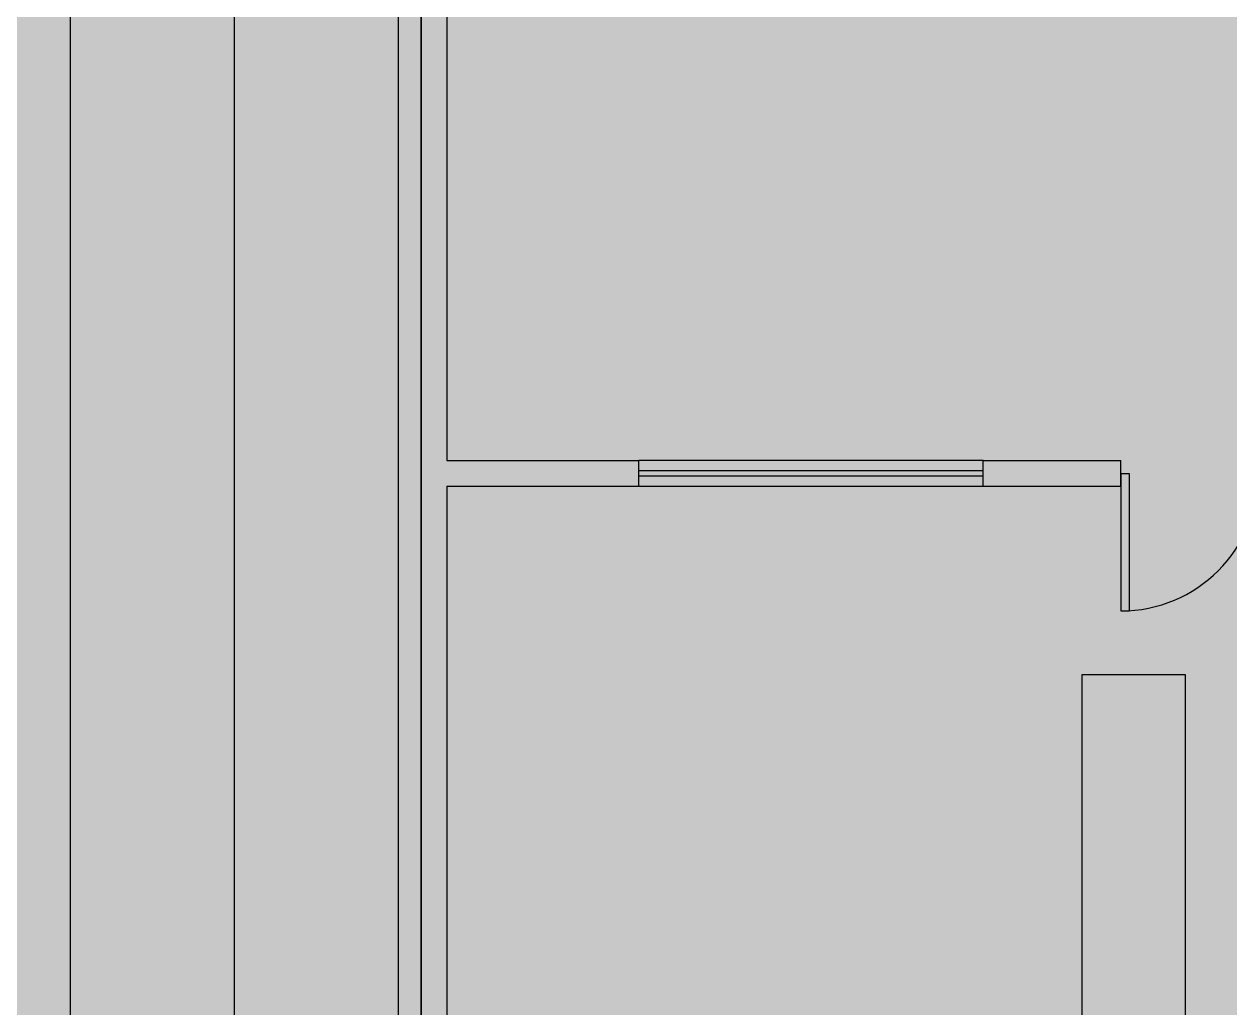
# Model space of a CAD drawing. Header units: centimetres. Extents: x 0 to 1814864, y -139216 to 99734.
# Drawn here: x 850175 to 850875, y -24589 to -24017 of the extents above; entities that cross this region are included whole.
import ezdxf

# ---------------------------------------------------------------- set-up
doc = ezdxf.new("R2010")
doc.units = ezdxf.units.CM
doc.header["$LTSCALE"] = 4
for name, color, linetype in [('0.2', 2, 'Continuous'), ('0.4', 4, 'Continuous'), ('0.6', 6, 'Continuous'), ('02-CONT', 2, 'Continuous')]:
    doc.layers.add(name, color=color, linetype=linetype)

# ---------------------------------------------------------------- blocks, each defined once
blk = doc.blocks.new('1_00')
for p, q in [((-129.17, 59.05), (-129.17, 109.05)), ((-129.17, 109.05), (-126.17, 109.05)), ((-126.17, 59.05), (-126.17, 109.05)), ((-29.17, 109.05), (-32.17, 109.05)), ((-32.17, 59.05), (-32.17, 109.05)), ((-29.17, 59.05), (-29.17, 109.05)), ((-129.17, 59.05), (-126.17, 59.05)), ((-29.17, 59.05), (-32.17, 59.05))]:
    blk.add_line(p, q)
at = {"color": 1}
for centre, start, end in [((-129.17, 59.05), 0, 90), ((-29.17, 59.05), 90, 180)]:
    blk.add_arc(centre, 50, start, end, dxfattribs=at)

msp = doc.modelspace()

# ---------------------------------------------------------------- hatches: boundary and pattern name
at = {"layer": '0.2', "true_color": 0x000000}
h = msp.add_hatch(color=18, dxfattribs=at)
h.dxf.hatch_style = 1
h.paths.add_polyline_path([(849191.984, -22981.036), (849176.984, -22981.036), (849176.984, -22985.897), (849191.984, -22985.897)])
h.paths.add_polyline_path([(849656.984, -22836.036), (849632.587, -22836.036), (849632.587, -22851.036), (849641.984, -22851.036), (849641.984, -22985.897), (849656.984, -22985.897)])
h.paths.add_polyline_path([(849883.984, -22611.115), (849573.984, -22611.115), (849563.984, -22611.115), (849563.984, -22601.115), (849548.984, -22601.115), (849548.984, -22611.115), (849348.984, -22611.115), (849348.984, -22251.115), (849403.984, -22251.115), (849403.984, -22236.115), (849333.984, -22236.115), (849198.984, -22236.115), (849198.984, -22251.115), (849333.984, -22251.115), (849333.984, -22611.115), (849323.984, -22611.115), (849323.984, -22626.115), (849348.984, -22626.115), (849573.984, -22626.115), (849883.984, -22626.115)])
h.paths.add_polyline_path([(850028.984, -22236.115), (849878.984, -22236.115), (849878.984, -22251.115), (850013.984, -22251.115), (850013.984, -22611.115), (850003.984, -22611.115), (850003.984, -22626.115), (850028.984, -22626.115)])
h.paths.add_polyline_path([(849563.984, -22251.115), (849698.984, -22251.115), (849698.984, -22236.115), (849548.984, -22236.115), (849493.984, -22236.115), (849493.984, -22251.115), (849548.984, -22251.115), (849548.984, -22481.115), (849563.984, -22481.115)], flags=17)
h.paths.add_polyline_path([(851438.217, -22881.112), (850028.984, -22881.112), (850028.984, -22883.536), (850028.984, -22896.112), (851423.217, -22896.112), (851423.217, -22985.897), (851438.217, -22985.897)])
h.paths.add_polyline_path([(851438.217, -22279.58), (852668.217, -22279.58), (852668.217, -22594.576), (851603.217, -22594.576), (851603.217, -22609.576), (852668.217, -22609.576), (852683.217, -22609.576), (852683.217, -22264.58), (851423.217, -22264.58), (851423.217, -22626.115), (850028.984, -22626.115), (850028.984, -22641.115), (851438.217, -22641.115)])
h.paths.add_polyline_path([(851438.217, -22985.897), (851423.217, -22985.897), (851423.217, -23970.58), (850405.217, -23970.58), (850405.217, -24900.58), (850641.818, -24900.58), (850641.818, -24885.58), (850420.217, -24885.58), (850420.217, -24285.58), (850531.818, -24285.58), (850531.818, -24270.58), (850420.217, -24270.58), (850420.217, -23985.58), (851438.217, -23985.58)])
h = msp.add_hatch(color=18, dxfattribs=at)
h.dxf.hatch_style = 1
h.paths.add_polyline_path([(850941.818, -24885.58), (850841.818, -24885.58), (850841.818, -24900.58), (850941.818, -24900.58)])
h.paths.add_polyline_path([(851515.019, -24885.58), (851378.418, -24885.58), (851378.418, -24468.739), (851378.418, -24285.58), (851435.019, -24285.58), (851435.019, -24270.58), (851363.418, -24270.58), (851251.818, -24270.58), (851251.818, -24285.58), (851363.418, -24285.58), (851363.418, -24885.58), (851141.818, -24885.58), (851141.818, -24900.58), (851363.418, -24900.58), (851515.019, -24900.58)])
h.paths.add_polyline_path([(851051.818, -24270.58), (850971.818, -24270.58), (850971.818, -24285.58), (851051.818, -24285.58)])
h.paths.add_polyline_path([(850811.818, -24278.08), (850811.818, -24270.58), (850731.818, -24270.58), (850731.818, -24285.58), (850811.818, -24285.58)])
h.paths.add_polyline_path([(853145.217, -24885.58), (852066.62, -24885.58), (852066.62, -24658.08), (852051.62, -24658.08), (852051.62, -24885.58), (851915.019, -24885.58), (851915.019, -24900.58), (852066.62, -24900.58), (853145.217, -24900.58)])
h.paths.add_polyline_path([(852066.62, -24270.58), (851995.019, -24270.58), (851995.019, -24285.58), (852051.62, -24285.58), (852051.62, -24498.08), (852059.12, -24498.08), (852066.62, -24498.08)])
h.paths.add_polyline_path([(851845.019, -24270.58), (851795.019, -24270.58), (851795.019, -24285.58), (851845.019, -24285.58)])
h.paths.add_polyline_path([(851635.019, -24270.58), (851585.019, -24270.58), (851585.019, -24285.58), (851635.019, -24285.58), (851635.019, -24278.08)])
h.paths.add_polyline_path([(853145.217, -23970.58), (852683.217, -23970.58), (852683.217, -22985.897), (852668.217, -22985.897), (852668.217, -23985.58), (853145.217, -23985.58)])
h.paths.add_polyline_path([(852903.217, -22819.58), (852985.217, -22819.58), (852985.217, -22804.58), (852903.217, -22804.58), (852903.217, -22789.58), (852888.217, -22789.58), (852888.217, -22804.58), (852888.217, -22881.112), (852668.217, -22881.112), (852668.217, -22896.112), (852668.217, -22985.897), (852683.217, -22985.897), (852683.217, -22896.112), (852888.217, -22896.112), (852888.217, -22985.897), (852903.217, -22985.897), (852903.217, -22934.389)])
at = {"layer": '0.4', "true_color": 0xf8f3ec}
h = msp.add_hatch(color=7, dxfattribs=at)
h.dxf.hatch_style = 1
h.paths.add_polyline_path([(861342.461, -28259.322), (861342.461, -19037.773), (839953.654, -19037.773), (839953.654, -28259.322)])
at = {"layer": '0.4'}
h = msp.add_hatch(dxfattribs=at)
h.set_pattern_fill('ANSI31', color=256, scale=30, angle=45)
h.paths.add_polyline_path([(848485.208, -24749.454), (848085.208, -24749.454), (848085.208, -25064.454), (848485.208, -25064.454)])
h.paths.add_polyline_path([(850405.217, -23970.58), (848485.208, -23970.58), (848485.208, -24900.58), (850405.217, -24900.58)])
h.paths.add_polyline_path([(846314.91, -23738.972), (845409.91, -23738.972), (845409.91, -23258.972), (844424.91, -23258.972), (844424.91, -24568.972), (846314.91, -24568.972)])

# ---------------------------------------------------------------- linework, layer by layer
at = {"layer": '0.2'}
for p, q in [((850731.818, -24270.58), (850531.818, -24270.58)), ((850731.818, -24276.58), (850531.818, -24276.58)), ((850531.818, -24279.58), (850731.818, -24279.58)), ((850531.818, -24285.58), (850731.818, -24285.58))]:
    msp.add_line(p, q, dxfattribs=at)
for points in [[(848485.208, -24900.58), (850405.217, -24900.58), (850405.217, -23970.58), (848485.208, -23970.58)], [(850789.254, -24811.85), (850789.254, -24395.009), (850849.254, -24395.009), (850849.254, -24811.85)]]:
    msp.add_lwpolyline(points, close=True, dxfattribs=at)
at = {"layer": '0.6'}
for p, q in [((850420.217, -24270.58), (850531.818, -24270.58)), ((850531.818, -24285.58), (850531.818, -24270.58)), ((850731.818, -24270.58), (850811.818, -24270.58)), ((850731.818, -24285.58), (850731.818, -24270.58)), ((850811.818, -24285.58), (850811.818, -24270.58)), ((850420.217, -24285.58), (850531.818, -24285.58)), ((850731.818, -24285.58), (850811.818, -24285.58))]:
    msp.add_line(p, q, dxfattribs=at)
for points in [[(850028.984, -22881.112), (851438.217, -22881.112), (851438.217, -23985.58), (850420.217, -23985.58), (850420.217, -24270.58)], [(851423.217, -22896.112), (851423.217, -23970.58), (850405.217, -23970.58), (850405.217, -24900.58)], [(850420.217, -24285.58), (850420.217, -24885.58)]]:
    msp.add_lwpolyline(points, dxfattribs=at)

# ---------------------------------------------------------------- block references
at = {"layer": '02-CONT', "xscale": 1.599999999999993, "yscale": 1.599999999999993, "zscale": 1.599999999999993, "rotation": 180}
msp.add_blockref('1_00', (850765.141, -24183.596), dxfattribs=at)

doc.saveas('drawing.dxf')
